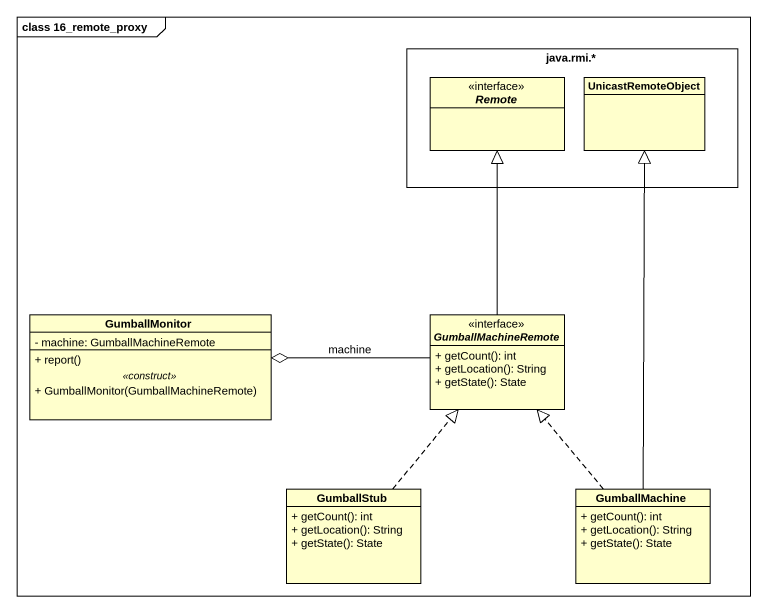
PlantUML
@startuml
mainframe class 16_remote_proxy
hide circle
hide empty members
skinparam classAttributeIconSize 0
rectangle "java.rmi.*" as java_rmi {
  interface Remote
  class UnicastRemoteObject
}
class GumballMonitor {
  - machine: GumballMachineRemote
  --
  + report()
  .. <<construct>> ..
  + GumballMonitor(GumballMachineRemote)
}
interface GumballMachineRemote {
  + getCount(): int
  + getLocation(): String
  + getState(): State
}
class GumballStub {
  + getCount(): int
  + getLocation(): String
  + getState(): State
}
class GumballMachine {
  + getCount(): int
  + getLocation(): String
  + getState(): State
}
GumballMachineRemote -up-|> Remote
GumballMachineRemote -left-o GumballMonitor : machine
GumballStub .up.|> GumballMachineRemote
GumballMachine -up-|> UnicastRemoteObject
GumballMachine .up.|> GumballMachineRemote
@enduml
